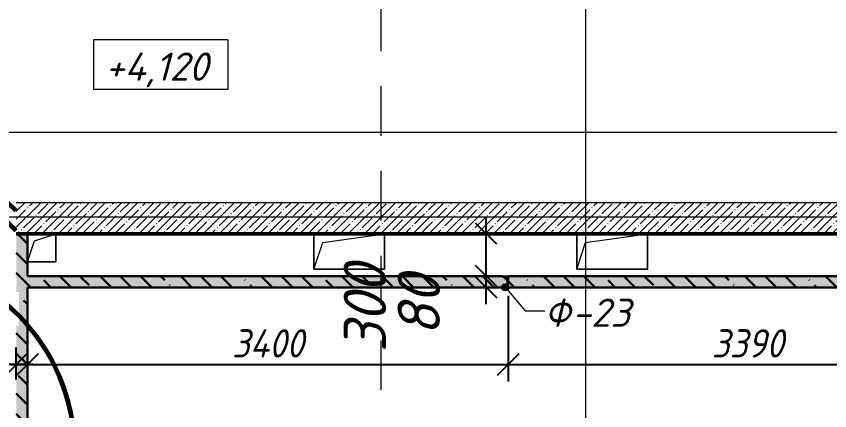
# Model space of a CAD drawing. Header units: millimetres. Extents: x 12986 to 523328, y -9759 to 30092.
# Drawn here: x 351027 to 356782, y 6360 to 9155 of the extents above; entities that cross this region are included whole.
import ezdxf

# ---------------------------------------------------------------- set-up
doc = ezdxf.new("R2010")
doc.units = ezdxf.units.MM
doc.linetypes.add('01 Штриховая _4 мм_', pattern=[600, 350, -250])
for name, color, linetype, lineweight in [('0) ПГП', 1, 'Continuous', 30), ('2) Расчет', 1, 'Continuous', 30), ('5) Блок ячеистый', 160, 'Continuous', 60), ('A-ANNO-DIMS', 7, 'Continuous', 9), ('A-DETL-1', 7, 'Continuous', 50), ('A-FLOR', 7, 'Continuous', 9), ('A-GENM', 7, 'Continuous', 9), ('A-GENM-1', 7, 'Continuous', 25), ('A-GENM-IDEN', 7, 'Continuous', 9), ('A-WALL-PATT-1', 7, 'Continuous', 5), ('G-ANNO-DIMS', 7, 'Continuous', 9), ('G-ANNO-SYMB-1', 7, '01 Штриховая _4 мм_', 9), ('Оси-1', 7, 'Continuous', 20)]:
    doc.layers.add(name, color=color, linetype=linetype, lineweight=lineweight)
doc.layers.add('0)Допникки кружки', color=7, linetype='Continuous', plot=False)
doc.layers.add('A-WALL-3', color=7, linetype='Continuous', lineweight=5, true_color=0x000000)
doc.styles.add('ISOCPEUR_I_2', font='isocpeui.ttf', dxfattribs={"height": 300})
doc.styles.add('ISOCPEUR_I_3', font='isocpeui.ttf', dxfattribs={"width": 0.9, "height": 200})
doc.dimstyles.new('ISO-2_0_0_9К_СРЕДНИЙ', dxfattribs={"dimscale": 304.8, "dimtxt": 199.196235, "dimasz": 0.492126, "dimexe": 0.393701, "dimexo": 0, "dimgap": 0, "dimtad": 1, "dimdec": 0, "dimzin": 0, "dimdsep": 46, "dimtxsty": 'ISOCPEUR_I_2', "dimblk1": 'OBLIQUE', "dimblk2": 'OBLIQUE', "dimsah": 1, "dimcen": 0.09, "dimdle": 0.393701, "dimazin": 0, "dimtfac": 1, "dimtdec": 4, "dimtix": 1, "dimtmove": 2, "dimatfit": 3, "dimfxl": 1, "dimtvp": 1, "dimtolj": 1, "dimtzin": 0, "dimarcsym": 2})
doc.dimstyles.new('ISO-2_0_0_9К_СРЕДНИЙ_ФОН', dxfattribs={"dimscale": 304.8, "dimtxt": 199.196235, "dimasz": 0.492126, "dimexe": 0.393701, "dimexo": 0, "dimgap": 0.164042, "dimtad": 1, "dimdec": 0, "dimdsep": 46, "dimtxsty": 'ISOCPEUR_I_3', "dimblk1": 'OBLIQUE', "dimblk2": 'OBLIQUE', "dimsah": 1, "dimcen": 0.09, "dimdle": 0.393701, "dimazin": 0, "dimtfac": 1, "dimtdec": 4, "dimtix": 1, "dimtmove": 1, "dimatfit": 3, "dimfxl": 1, "dimtvp": 1, "dimtfill": 1, "dimtolj": 1, "dimtzin": 0, "dimarcsym": 2})
doc.dimstyles.new('ISO-2_0_0_9К_СРЕДНИЙ_ФОН_1', dxfattribs={"dimscale": 304.8, "dimtxt": 199.196235, "dimasz": 0.492126, "dimexe": 0.393701, "dimexo": 0, "dimgap": 0.164042, "dimtad": 1, "dimdec": 0, "dimdsep": 46, "dimtxsty": 'ISOCPEUR_I_3', "dimblk1": 'OBLIQUE', "dimblk2": 'OBLIQUE', "dimsah": 1, "dimcen": 0.09, "dimdle": 0.393701, "dimazin": 0, "dimtfac": 1, "dimtdec": 4, "dimtix": 1, "dimtmove": 0, "dimatfit": 3, "dimfxl": 1, "dimtvp": 1, "dimtfill": 1, "dimtolj": 1, "dimtzin": 0, "dimarcsym": 2})
pattern_1 = [(50, (239096.85, -2765.93), (72.873764, -6.37607), [7.62, -83.82]), (355, (239096.85, -2765.93), (-14.09699, 76.422444), [6.096, -67.056]), (100.451, (239102.924, -2766.464), (58.776964, 70.04687), [6.476, -71.236]), (46.184, (239096.85, -2745.61), (108.43142, -16.817454), [11.43, -125.73]), (96.636, (239105.89, -2747.01), (94.961, 98.97089), [9.714, -106.854]), (351.184, (239096.85, -2745.61), (94.96227, 98.97018), [9.144, -100.584]), (21, (239107.01, -2750.69), (60.64565, -40.906537), [7.62, -83.82]), (326, (239107.01, -2750.69), (24.72083, 73.67493), [6.096, -67.056]), (71.451, (239112.065, -2754.1), (85.36689, 32.768737), [6.476, -71.236]), (37.5, (239096.85, -2765.933), (1.235525, 33.8224325), [3.353, -62.89, 3.353, -64.719, -67.31]), (37.5, (239096.85, -2765.933), (1.235525, 33.8224325), [-134.315, 3.353, -63.957]), (7.5, (239096.85, -2765.933), (26.728146, 40.072549), [3.353, -35.458, 3.353, -61.366, -25.654]), (7.5, (239096.85, -2765.933), (26.728146, 40.072549), [-103.53, 3.353, -22.301]), (327.5, (239074.194, -2765.933), (54.2363175, -2.2921173), [3.353, -22.047, 3.353, -75.895, -105.156]), (327.5, (239074.194, -2765.933), (54.2363175, -2.2921173), [-104.648, 3.353, -101.803]), (317.5, (239064.034, -2765.933), (59.25158, 10.17014), [3.353, -29.667, 3.353, -49.276, -74.676]), (317.5, (239064.034, -2765.933), (59.25158, 10.17014), [-85.649, 3.353, -71.323])]
pattern_2 = [(135, (239096.85, -2765.93), (-142.5612, -142.5612), []), (135, (239239.41, -2765.93), (-142.5612, -142.5612), [252.016, -50.403, 3.353, -47.05])]

# ---------------------------------------------------------------- blocks, each defined once
blk = doc.blocks.new('AR_Отверстие прямоугольное _в плите_ - AR_Отверстие прямоугольное _в плите_-V73-АР1_1_Кладочный план 2 этажа')
at = {"layer": 'A-GENM'}
for p, q in [((-50, 50), (100, 100)), ((100, -100), (100, 100)), ((-100, -100), (-50, 50)), ((-100, -100), (100, -100))]:
    blk.add_line(p, q, dxfattribs=at)
blk = doc.blocks.new('AR_Отверстие прямоугольное _в плите_ - AR_Отверстие прямоугольное _в плите_-24484115-АР1_1_Кладочный план 2 этажа')
at = {"layer": 'A-GENM'}
for p, q in [((-250, 125), (-250, -125)), ((-187.5, 62.5), (250, 125)), ((250, -125), (250, 125)), ((-250, -125), (-187.5, 62.5)), ((-250, -125), (250, -125))]:
    blk.add_line(p, q, dxfattribs=at)
blk = doc.blocks.new('AR_Отверстие прямоугольное _в плите_ - AR_Отверстие прямоугольное _в плите_-V74-АР1_1_Кладочный план 2 этажа')
at = {"layer": 'A-GENM'}
for p, q in [((-250, 125), (-250, -125)), ((-187.5, 62.5), (250, 125)), ((250, -125), (250, 125)), ((-250, -125), (-187.5, 62.5)), ((-250, -125), (250, -125))]:
    blk.add_line(p, q, dxfattribs=at)
blk = doc.blocks.new('Фахверк_СКБ_Швеллер - Ф-23_80х3980 h-29129009-АР1_1_Кладочный план 2 этажа')
at = {"layer": 'A-GENM-1'}
for p, q in [((125, 40), (165, 40)), ((125, -40), (125, 40)), ((129.5, 32.6), (129.5, -32.6)), ((165, 32.6), (129.5, 32.6)), ((165, 40), (165, 32.6)), ((165, -40), (125, -40)), ((129.5, -32.6), (165, -32.6)), ((165, -32.6), (165, -40))]:
    blk.add_line(p, q, dxfattribs=at)
blk = doc.blocks.new('_Oblique')
at = {"color": 0, "linetype": 'ByBlock', "lineweight": -2}
blk.add_line((-0.5, -0.5), (0.5, 0.5), dxfattribs=at)
blk = doc.blocks.new('*D2018')
at = {"layer": 'A-ANNO-DIMS', "color": 0, "lineweight": -2, "transparency": 16777216}
for p, q in [((350326.9, 7834.1), (350326.9, 6567.3)), ((351026.9, 6581.2), (351026.9, 6807.3)), ((351146.9, 6687.3), (350206.9, 6687.3))]:
    blk.add_line(p, q, dxfattribs=at)
at = {"layer": 'Defpoints', "color": 0, "transparency": 16777216}
for p in [(350326.9, 7834.1), (350326.9, 6687.3), (351026.9, 6581.2)]:
    blk.add_point(p, dxfattribs=at)
at = {"layer": 'A-ANNO-DIMS', "color": 0, "lineweight": -2, "transparency": 16777216, "xscale": 150, "yscale": 150, "zscale": 150, "rotation": 180}
blk.add_blockref('_Oblique', (350326.9, 6687.3), dxfattribs=at)
at = {"layer": 'A-ANNO-DIMS', "color": 0, "lineweight": -2, "transparency": 16777216, "xscale": 150, "yscale": 150, "zscale": 150}
blk.add_blockref('_Oblique', (351026.9, 6687.3), dxfattribs=at)
at = {"layer": 'A-ANNO-DIMS', "color": 0, "transparency": 16777216, "insert": (350570.6, 7181.9), "char_height": 200, "width": 455.087, "attachment_point": 1, "line_spacing_factor": 1.149209, "style": 'ISOCPEUR_I_3', "bg_fill": 3, "box_fill_scale": 1.1, "bg_fill_color": 256, "bg_fill_true_color": 13158600, "bg_fill_transparency": 0}
blk.add_mtext('\\A1;700', dxfattribs=at)
blk = doc.blocks.new('*D2056')
at = {"layer": 'A-ANNO-DIMS', "color": 0, "lineweight": -2, "transparency": 16777216}
for p, q in [((354351.6, 7114.1), (354351.6, 7434.1)), ((354245.5, 7314.1), (354471.6, 7314.1)), ((354245.5, 7234.1), (354471.6, 7234.1))]:
    blk.add_line(p, q, dxfattribs=at)
at = {"layer": 'Defpoints', "color": 0, "transparency": 16777216}
for p in [(354245.5, 7314.1), (354351.6, 7314.1), (354245.5, 7234.1)]:
    blk.add_point(p, dxfattribs=at)
at = {"layer": 'A-ANNO-DIMS', "color": 0, "lineweight": -2, "transparency": 16777216, "xscale": 150, "yscale": 150, "zscale": 150}
for p, rotation in [((354351.6, 7314.1), 90), ((354351.6, 7234.1), 270)]:
    blk.add_blockref('_Oblique', p, dxfattribs=dict(at, rotation=rotation))
at = {"layer": 'A-ANNO-DIMS', "color": 0, "transparency": 16777216, "insert": (353724.7, 6889.2), "char_height": 300, "width": 303.391, "attachment_point": 1, "rotation": 90, "line_spacing_factor": 1.149209, "style": 'ISOCPEUR_I_2'}
blk.add_mtext('\\A1;80', dxfattribs=at)
blk = doc.blocks.new('*D2057')
at = {"layer": 'A-ANNO-DIMS', "color": 0, "lineweight": -2, "transparency": 16777216}
for p, q in [((354351.6, 7194.1), (354351.6, 7734.1)), ((354245.5, 7614.1), (354471.6, 7614.1)), ((354245.5, 7314.1), (354471.6, 7314.1))]:
    blk.add_line(p, q, dxfattribs=at)
at = {"layer": 'Defpoints', "color": 0, "transparency": 16777216}
for p in [(354245.5, 7614.1), (354351.6, 7614.1), (354245.5, 7314.1)]:
    blk.add_point(p, dxfattribs=at)
at = {"layer": 'A-ANNO-DIMS', "color": 0, "lineweight": -2, "transparency": 16777216, "xscale": 150, "yscale": 150, "zscale": 150}
for p, rotation in [((354351.6, 7614.1), 90), ((354351.6, 7314.1), 270)]:
    blk.add_blockref('_Oblique', p, dxfattribs=dict(at, rotation=rotation))
at = {"layer": 'A-ANNO-DIMS', "color": 0, "transparency": 16777216, "insert": (353343.2, 6773.2), "char_height": 300, "width": 455.087, "attachment_point": 1, "rotation": 90, "line_spacing_factor": 1.149209, "style": 'ISOCPEUR_I_2'}
blk.add_mtext('\\A1;300', dxfattribs=at)
blk = doc.blocks.new('Высотные отметки - 9_5х3_5_h_-17668430-АР1_1_Кладочный план 2 этажа')
at = {"layer": 'G-ANNO-DIMS'}
for p, q in [((-4.75, 3.5), (-4.75, 0)), ((4.75, 3.5), (-4.75, 3.5)), ((4.75, 3.5), (4.75, 0)), ((4.75, 0), (-4.75, 0))]:
    blk.add_line(p, q, dxfattribs=at)
blk = doc.blocks.new('*D2524')
at = {"layer": 'A-ANNO-DIMS', "color": 0, "lineweight": -2, "transparency": 16777216}
for p, q in [((354506.9, 7174.1), (354506.9, 6567.3)), ((351106.9, 6793.3), (351106.9, 6567.3)), ((350986.9, 6687.3), (354626.9, 6687.3))]:
    blk.add_line(p, q, dxfattribs=at)
at = {"layer": 'Defpoints', "color": 0, "transparency": 16777216}
for p in [(354506.9, 7174.1), (351106.9, 6793.3), (354506.9, 6687.3)]:
    blk.add_point(p, dxfattribs=at)
at = {"layer": 'A-ANNO-DIMS', "color": 0, "lineweight": -2, "transparency": 16777216, "xscale": 150, "yscale": 150, "zscale": 150, "rotation": 180}
blk.add_blockref('_Oblique', (351106.9, 6687.3), dxfattribs=at)
at = {"layer": 'A-ANNO-DIMS', "color": 0, "lineweight": -2, "transparency": 16777216, "xscale": 150, "yscale": 150, "zscale": 150}
blk.add_blockref('_Oblique', (354506.9, 6687.3), dxfattribs=at)
at = {"layer": 'A-ANNO-DIMS', "color": 0, "transparency": 16777216, "insert": (352806.9, 6837.3), "char_height": 200, "width": 625.17, "attachment_point": 5, "style": 'ISOCPEUR_I_3', "bg_fill": 3, "box_fill_scale": 1.1, "bg_fill_color": 256, "bg_fill_true_color": 13158600, "bg_fill_transparency": 0}
blk.add_mtext('\\A1;3400', dxfattribs=at)
blk = doc.blocks.new('*D2525')
at = {"layer": 'A-ANNO-DIMS', "color": 0, "lineweight": -2, "transparency": 16777216}
for p, q in [((354506.9, 7174.1), (354506.9, 6567.3)), ((357896.9, 6793.3), (357896.9, 6567.3)), ((354386.9, 6687.3), (358016.9, 6687.3))]:
    blk.add_line(p, q, dxfattribs=at)
at = {"layer": 'Defpoints', "color": 0, "transparency": 16777216}
for p in [(354506.9, 7174.1), (357896.9, 6793.3), (357896.9, 6687.3)]:
    blk.add_point(p, dxfattribs=at)
at = {"layer": 'A-ANNO-DIMS', "color": 0, "lineweight": -2, "transparency": 16777216, "xscale": 150, "yscale": 150, "zscale": 150, "rotation": 180}
blk.add_blockref('_Oblique', (354506.9, 6687.3), dxfattribs=at)
at = {"layer": 'A-ANNO-DIMS', "color": 0, "lineweight": -2, "transparency": 16777216, "xscale": 150, "yscale": 150, "zscale": 150}
blk.add_blockref('_Oblique', (357896.9, 6687.3), dxfattribs=at)
at = {"layer": 'A-ANNO-DIMS', "color": 0, "transparency": 16777216, "insert": (356201.9, 6837.3), "char_height": 200, "width": 606.782, "attachment_point": 5, "style": 'ISOCPEUR_I_3', "bg_fill": 3, "box_fill_scale": 1.1, "bg_fill_color": 256, "bg_fill_true_color": 13158600, "bg_fill_transparency": 0}
blk.add_mtext('\\A1;3390', dxfattribs=at)

msp = doc.modelspace()

# ---------------------------------------------------------------- hatches: boundary and pattern name
at = {"layer": '0) ПГП'}
h = msp.add_hatch(dxfattribs=at)
h.set_pattern_fill('FP_25', color=256, style=0, pattern_type=2)
h.set_pattern_definition(pattern_1)
h.paths.add_polyline_path([(351026.85075, 2634.06731), (351106.85075, 2634.06731), (351106.85075, 7614.06731), (351026.85075, 7614.06731), (351026.85075, 5908.91048)], flags=0)
h = msp.add_hatch(dxfattribs=at)
h.set_pattern_fill('FP_26', color=256, style=0, pattern_type=2)
h.set_pattern_definition(pattern_2)
h.paths.add_polyline_path([(351026.85075, 2634.06731), (351106.85075, 2634.06731), (351106.85075, 7614.06731), (351026.85075, 7614.06731), (351026.85075, 5908.91048)], flags=0)
h = msp.add_hatch(dxfattribs=at)
h.set_pattern_fill('FP_25', color=256, style=0, pattern_type=2)
h.set_pattern_definition(pattern_1)
h.paths.add_polyline_path([(357896.85081, 7234.06731), (357896.85081, 7314.06731), (354506.85078, 7314.06731), (354506.85078, 7234.06731), (356981.69456, 7234.06731)], flags=0)
h.paths.add_polyline_path([(354466.85078, 7234.06731), (354466.85078, 7241.46731), (354502.35078, 7241.46731), (354502.35078, 7306.66731), (354466.85078, 7306.66731), (354466.85078, 7314.06731), (351106.85075, 7314.06731), (351106.85075, 7234.06731), (353917.16331, 7234.06731)], flags=0)
h = msp.add_hatch(dxfattribs=at)
h.set_pattern_fill('FP_26', color=256, style=0, pattern_type=2)
h.set_pattern_definition(pattern_2)
h.paths.add_polyline_path([(357896.85081, 7234.06731), (357896.85081, 7314.06731), (354506.85078, 7314.06731), (354506.85078, 7234.06731), (356981.69456, 7234.06731)], flags=0)
h.paths.add_polyline_path([(354466.85078, 7234.06731), (354466.85078, 7241.46731), (354502.35078, 7241.46731), (354502.35078, 7306.66731), (354466.85078, 7306.66731), (354466.85078, 7314.06731), (351106.85075, 7314.06731), (351106.85075, 7234.06731), (353917.16331, 7234.06731)], flags=0)
at = {"layer": '5) Блок ячеистый'}
h = msp.add_hatch(dxfattribs=at)
h.set_pattern_fill('FP_22', color=256, style=0, pattern_type=2)
h.set_pattern_definition([(135, (239096.85, -2765.93), (-70.71068, -70.71068), [])])
h.paths.add_polyline_path([(348846.85075, 7634.06731), (349326.85081, 7634.06731), (349326.85081, 7834.06731), (348646.85075, 7834.06731), (348646.85075, 7634.06731)], flags=0)
h.paths.add_polyline_path([(351026.85075, 7634.06731), (351026.85075, 7834.06731), (350326.85081, 7834.06731), (350326.85081, 7634.06731), (350852.63206, 7634.06731)], flags=0)
at = {"layer": 'A-GENM-IDEN'}
h = msp.add_hatch(color=256, dxfattribs=at)
edge = h.paths.add_edge_path(flags=0)
edge.add_arc((354486.85078, 7234.06731), 25, 0, 360)
at = {"layer": 'A-WALL-PATT-1'}
h = msp.add_hatch(dxfattribs=at)
h.set_pattern_fill('FP_7', color=256, style=0, pattern_type=2)
h.set_pattern_definition([(45, (239096.85, -2765.93), (-57.024626, 57.024626), []), (45, (239153.876, -2765.93), (-57.024626, 57.024626), [100.806, -20.161, 3.353, -16.808])])
h.paths.add_polyline_path([(358426.85081, 7614.06731), (358426.85081, 7834.06731), (351026.85075, 7834.06731), (351026.85075, 7614.06731), (356981.69456, 7614.06731)], flags=0)

# ---------------------------------------------------------------- linework, layer by layer
at = {"layer": '0) ПГП'}
for p, q in [((351106.85075, 7314.06731), (351106.85075, 7614.06731)), ((351106.85075, 5294.06731), (351106.85075, 7234.06731)), ((351106.85075, 7234.06731), (354466.85078, 7234.06731)), ((354506.85078, 7234.06731), (357896.85081, 7234.06731))]:
    msp.add_line(p, q, dxfattribs=at)
at = {"layer": '2) Расчет'}
for p, q in [((354466.85078, 7314.06731), (351106.85075, 7314.06731)), ((357896.85081, 7314.06731), (354506.85078, 7314.06731))]:
    msp.add_line(p, q, dxfattribs=at)
at = {"layer": 'A-DETL-1'}
msp.add_line((351026.85075, 7614.06731), (358426.85081, 7614.06731), dxfattribs=at)
at = {"layer": 'A-FLOR'}
for p, q in [((351306.85075, 7614.06731), (351306.85075, 7414.06731)), ((353132.85074, 7364.06731), (353132.85074, 7614.06731)), ((353632.85074, 7614.06731), (353632.85074, 7364.06731)), ((354991.85075, 7364.06748), (354991.85075, 7614.06731)), ((355491.85075, 7614.06731), (355491.85075, 7364.06748)), ((351306.85075, 7414.06731), (351106.85075, 7414.06731)), ((353632.85074, 7364.06731), (353132.85074, 7364.06731)), ((355491.85075, 7364.06748), (354991.85075, 7364.06748))]:
    msp.add_line(p, q, dxfattribs=at)
at = {"layer": 'A-GENM-IDEN'}
msp.add_circle((354486.85078, 7234.06731), 25, dxfattribs=at)
at = {"layer": 'A-WALL-3'}
msp.add_line((358426.85081, 7834.06731), (351026.85075, 7834.06731), dxfattribs=at)
at = {"layer": 'G-ANNO-SYMB-1'}
msp.add_line((353606.85081, 16458.52621), (353606.85081, -7424.89825), dxfattribs=at)
at = {"layer": 'Оси-1'}
for p, q in [((355056.85078, -6915.9327), (355056.85078, 25871.01046)), ((234936.85079, 8334.0673), (365048.47884, 8334.0673)), ((234936.85079, 7734.0673), (365048.47884, 7734.0673))]:
    msp.add_line(p, q, dxfattribs=at)

# ---------------------------------------------------------------- block references
at = {"layer": 'A-GENM'}
for name, p in [('AR_Отверстие прямоугольное _в плите_ - AR_Отверстие прямоугольное _в плите_-V73-АР1_1_Кладочный план 2 этажа', (351206.85075, 7514.06731)), ('AR_Отверстие прямоугольное _в плите_ - AR_Отверстие прямоугольное _в плите_-24484115-АР1_1_Кладочный план 2 этажа', (353382.85074, 7489.06731)), ('AR_Отверстие прямоугольное _в плите_ - AR_Отверстие прямоугольное _в плите_-V74-АР1_1_Кладочный план 2 этажа', (355241.85075, 7489.06748))]:
    msp.add_blockref(name, p, dxfattribs=at)
at = {"layer": 'A-GENM-1', "rotation": 180}
msp.add_blockref('Фахверк_СКБ_Швеллер - Ф-23_80х3980 h-29129009-АР1_1_Кладочный план 2 этажа', (354631.85078, 7274.06731), dxfattribs=at)
at = {"layer": 'G-ANNO-DIMS', "xscale": 99.99999999999993, "yscale": 99.99999999999993, "zscale": 99.99999999999993}
msp.add_blockref('Высотные отметки - 9_5х3_5_h_-17668430-АР1_1_Кладочный план 2 этажа', (352048.13863, 8636.67234), dxfattribs=at)

# ---------------------------------------------------------------- texts
at = {"layer": 'G-ANNO-DIMS', "insert": (351655.53243, 8897.96348), "char_height": 200, "width": 822.2548686, "attachment_point": 1, "line_spacing_factor": 1.149209, "style": 'ISOCPEUR_I_2'}
msp.add_mtext('+4,120', dxfattribs=at)

# ---------------------------------------------------------------- dimensions: what is measured, and where the dimension line sits
at = {"layer": 'A-ANNO-DIMS'}
for base, p1, p2, override, picture, middle in [((354351.59005, 7614.06731), (354245.52404, 7314.06731), (354245.52404, 7614.06731), {"dimpost": '<>', "dimfxl": 300}, '*D2057', (353543.15006, 7000.74437)), ((354351.59005, 7314.06731), (354245.52404, 7234.06731), (354245.52404, 7314.06731), {"dimpost": '<>', "dimfxl": 80}, '*D2056', (353924.66356, 7040.92801))]:
    dim = msp.add_linear_dim(base=base, p1=p1, p2=p2, angle=90, dimstyle='ISO-2_0_0_9К_СРЕДНИЙ', override=override, dxfattribs=at)
    dim.commit()
    dim.dimension.update_dxf_attribs({"geometry": picture, "text_midpoint": middle, "dimtype": 160, "text_rotation": 90})

# ---------------------------------------------------------------- next in the draw order: dimensions: what is measured, and where the dimension line sits
dim = msp.add_linear_dim(base=(350326.85081, 6687.26391), p1=(351026.85075, 6581.1979), p2=(350326.85081, 7834.06731), dimstyle='ISO-2_0_0_9К_СРЕДНИЙ_ФОН', override={"dimpost": '<>', "dimfxl": 1435.159112}, dxfattribs=at)
dim.commit()
dim.dimension.update_dxf_attribs({"geometry": '*D2018', "text_midpoint": (350798.18704, 6865.22173), "dimtype": 160})

# ---------------------------------------------------------------- next in the draw order: dimensions: what is measured, and where the dimension line sits
dim = msp.add_linear_dim(base=(354506.85078, 6687.26391), p1=(351106.85075, 6793.32993), p2=(354506.85078, 7174.06731), dimstyle='ISO-2_0_0_9К_СРЕДНИЙ_ФОН_1', override={"dimpost": '<>', "dimfxl": 3421.251402}, dxfattribs=at)
dim.commit()
dim.dimension.update_dxf_attribs({"geometry": '*D2524', "text_midpoint": (352806.85077, 6837.26391)})

# ---------------------------------------------------------------- next in the draw order: linework, layer by layer
at = {"layer": '0)Допникки кружки', "color": 6, "lineweight": 60}
msp.add_circle((350068.45734, 6072.61493), 1369.38563, dxfattribs=at)

# ---------------------------------------------------------------- next in the draw order: dimensions: what is measured, and where the dimension line sits
at = {"layer": 'A-ANNO-DIMS'}
dim = msp.add_linear_dim(base=(357896.85081, 6687.26391), p1=(354506.85078, 7174.06731), p2=(357896.85081, 6793.32993), dimstyle='ISO-2_0_0_9К_СРЕДНИЙ_ФОН_1', override={"dimpost": '<>', "dimfxl": 3411.313699}, dxfattribs=at)
dim.commit()
dim.dimension.update_dxf_attribs({"geometry": '*D2525', "text_midpoint": (356201.8508, 6837.26391)})

# ---------------------------------------------------------------- next in the draw order: linework, layer by layer
at = {"layer": 'A-GENM-IDEN'}
for p, q in [((354486.85078, 7234.06731), (354626.81622, 7066.81135)), ((354626.81622, 7066.81135), (354766.78165, 7066.81135))]:
    msp.add_line(p, q, dxfattribs=at)

# ---------------------------------------------------------------- next in the draw order: texts
at = {"layer": 'A-GENM-IDEN', "char_height": 200, "attachment_point": 1, "style": 'ISOCPEUR_I_2'}
for s, insert, width in [('\\fISOCPEUR|b0|i1|c204|p34|;\\W.9;Ф', (354766.78165, 7154.42593), 230.886), ('-23', (354957.28165, 7154.42593), 476.202375)]:
    msp.add_mtext(s, dxfattribs=dict(at, insert=insert, width=width))

doc.saveas('drawing.dxf')
